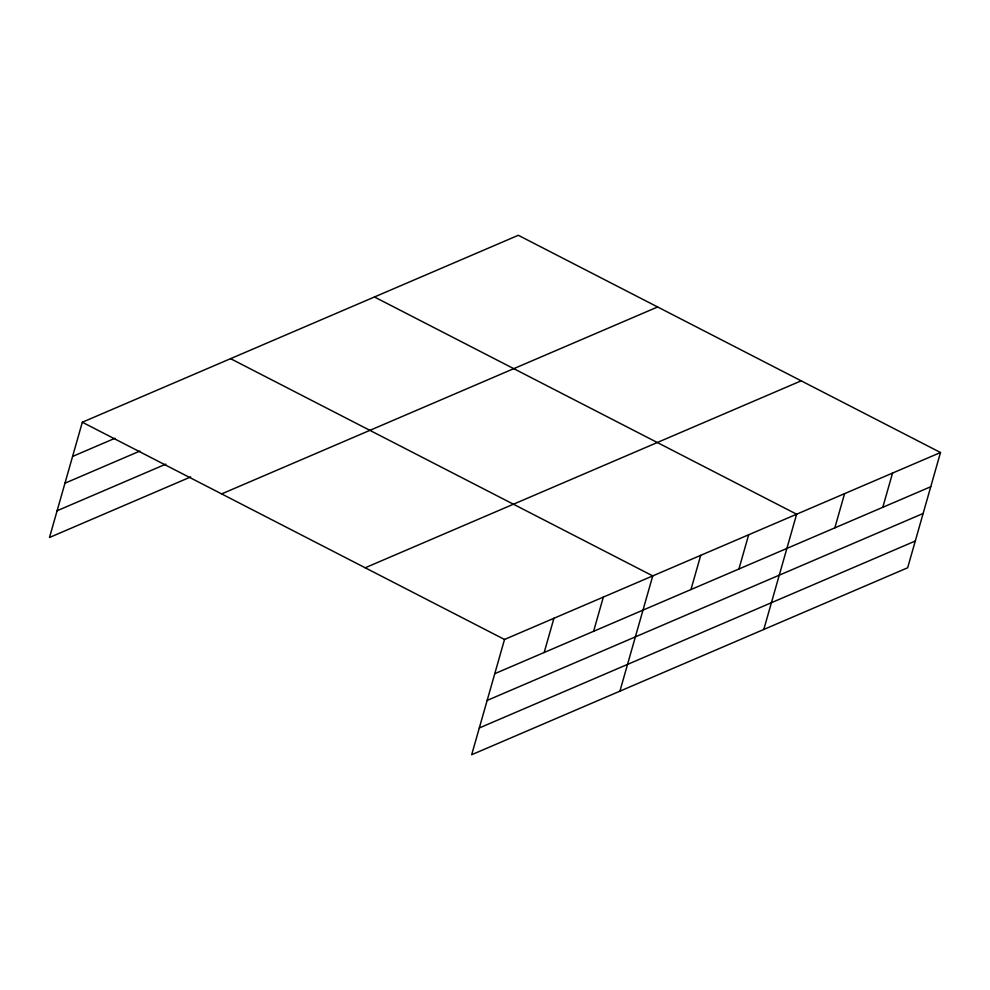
<?xml version="1.0" encoding="UTF-8"?>
<svg xmlns="http://www.w3.org/2000/svg" width="990" height="990" viewBox="0 0 990 990"><rect width="100%" height="100%" fill="white"/><g stroke="black" fill="none" stroke-linecap="round" stroke-linejoin="round"><path stroke-width="1.49" d="M940.5 452.517L504.516 639.466L471.686 754.714L907.669 567.765L940.5 452.517L518.314 235.286L82.331 422.235L49.5 537.483L190.674 476.945M544.178 652.497L553.93 618.267M593.592 631.311L603.343 597.081M619.913 691.156L652.744 575.895L230.571 358.665M690.958 589.557L700.71 555.341M738.924 568.99L748.663 534.773M763.797 629.467L796.628 514.206L374.443 296.975M834.83 527.868L844.581 493.639M882.795 507.301L892.547 473.084M72.579 456.452L114.939 438.285M64.969 483.194L139.788 451.106M57.123 510.741L165.825 464.137M221.649 493.911L657.632 306.974M365.199 567.777L801.182 380.828M494.765 673.683L930.749 486.733M487.154 700.425L923.138 513.476M479.296 727.972L915.292 541.023M82.331 422.235L504.516 639.466"/></g></svg>
